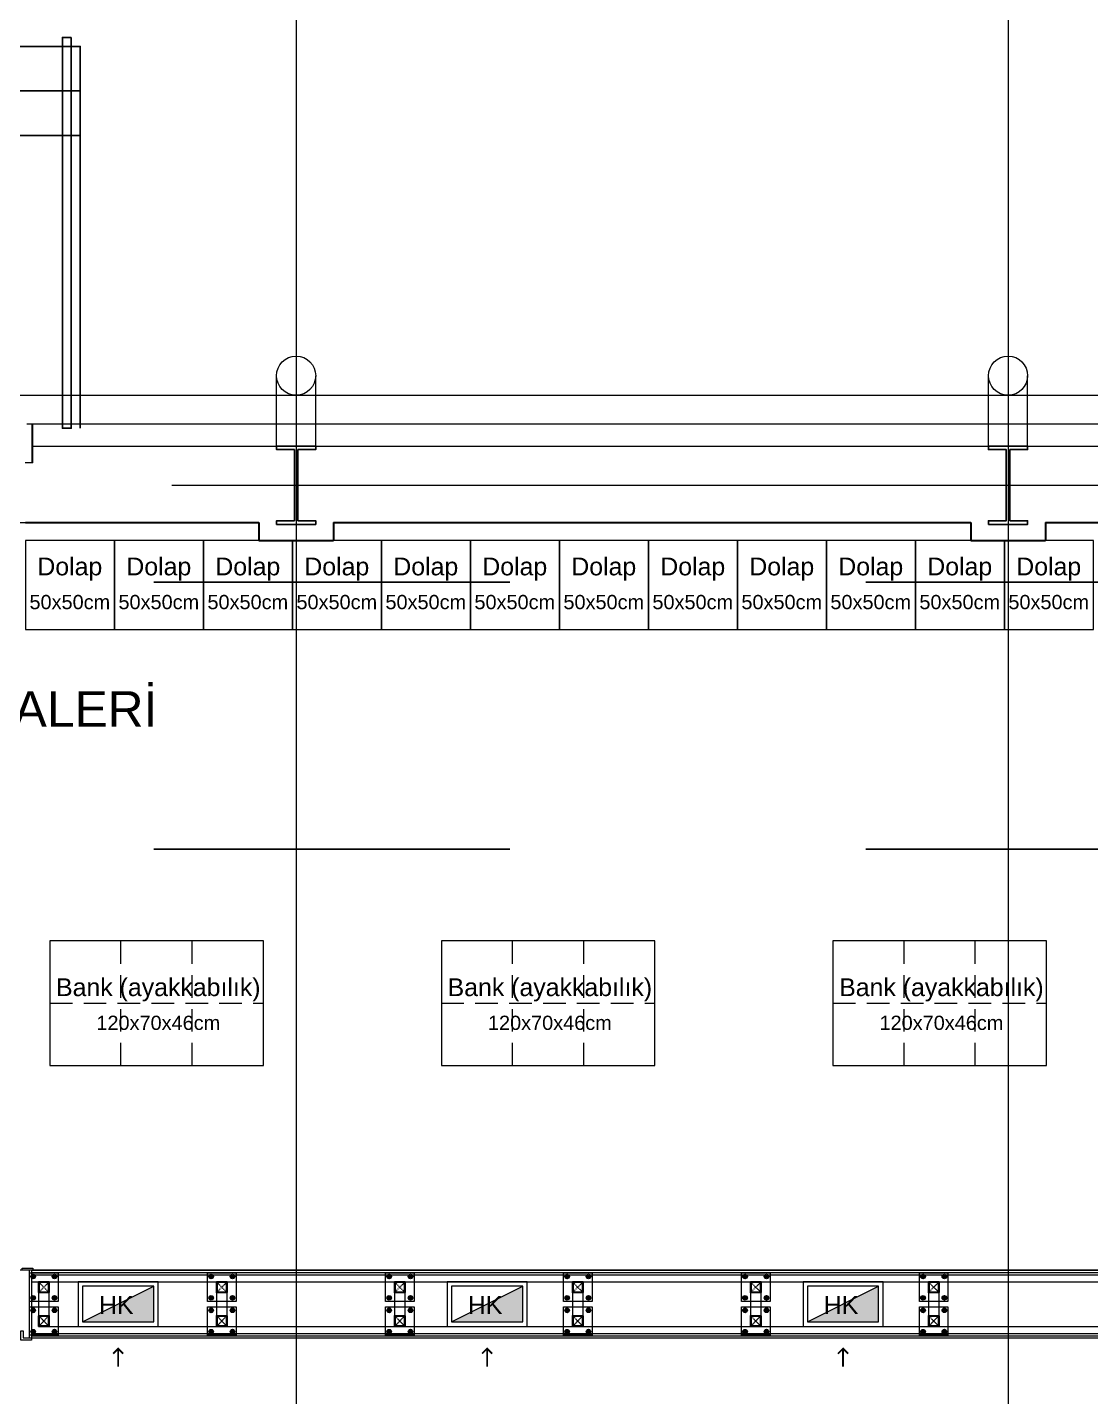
# Model space of a CAD drawing. Header units: centimetres. Extents: x 405464 to 563355, y 50011 to 66875.
# Drawn here: x 511487 to 512085, y 56607 to 57377 of the extents above; entities that cross this region are included whole.
import ezdxf
from ezdxf.enums import TextEntityAlignment as Align

# ---------------------------------------------------------------- set-up
doc = ezdxf.new("R2010")
doc.units = ezdxf.units.CM
for name, pattern in [('CHAIN', [0.3543, 0.2362, -0.0295, 0.0591, -0.0295]), ('DASHDOT', [25.4, 12.7, -6.35, 0, -6.35]), ('DASHED', [4, 2, -2]), ('DASHED2', [9.525, 6.35, -3.175]), ('M00$0$CENTER', [50.8, 31.75, -6.35, 6.35, -6.35])]:
    doc.linetypes.add(name, pattern=pattern)
doc.layers.get('0').update_dxf_attribs({"lineweight": 9})
doc.layers.add('-MH_Ad', color=1, linetype='Continuous', lineweight=9, true_color=0xff0000)
doc.layers.add('DV_alçıpanel_duvar_yeni', color=1, linetype='Continuous', lineweight=20, true_color=0xff0000)
for name, color, linetype, lineweight in [('0-KRCN-MİMARİ-220526', 8, 'Continuous', 9), ('A_Aks', 30, 'DASHDOT', 9), ('A_Arka', 8, 'Continuous', 9), ('A_celik', 1, 'Continuous', 25), ('A_Duvar-alçiplak', 3, 'Continuous', 30), ('A_Kaplama', 191, 'Continuous', 20), ('D_Profil', 155, 'Continuous', 15), ('G_0.09', 254, 'Continuous', 9), ('M00$0$A_Iskelet', 20, 'Continuous', 25), ('M00$0$D_Merkez', 51, 'M00$0$CENTER', 13), ('M00$0$D_Profil', 155, 'Continuous', 15), ('MH_Alan', 51, 'Continuous', 9), ('TF_Mobilya', 142, 'Continuous', 9)]:
    doc.layers.add(name, color=color, linetype=linetype, lineweight=lineweight)
doc.layers.add('_statik', color=2, linetype='Continuous')
doc.layers.add('mevcut çelik merdiven', color=23, linetype='Continuous')
doc.styles.add('Kalin01', font='swissk.ttf')
doc.styles.add('MP_KAPI_POZ', font='arial.ttf')
doc.styles.add('Normal', font='arial.ttf')

# ---------------------------------------------------------------- blocks, each defined once
blk = doc.blocks.new('a_aks')
at = {"layer": 'A_Aks', "color": 8, "ltscale": 200}
for p, q in [((7280, 5308.05), (7280, -831.11)), ((7680, 5308.05), (7680, -831.11)), ((2130, 4857), (12637.81, 4857))]:
    blk.add_line(p, q, dxfattribs=at)
blk = doc.blocks.new('mimari_yeni_durum')
at = {"color": 8}
for p, q in [((7128.68, 4891.5), (7131.68, 4891.5)), ((7129, 4891.5), (7132, 4891.5)), ((7131.68, 4869.5), (7131.68, 4891.5)), ((7132, 4869.5), (7132, 4891.5)), ((7131.68, 4869.5), (7127.68, 4869.5)), ((7132, 4869.5), (7128, 4869.5))]:
    blk.add_line(p, q, dxfattribs=at)
at = {"layer": 'A_Arka', "color": 8}
for p, q in [((7269, 4879), (7269, 4918.5)), ((7291, 4879), (7291, 4918.5)), ((7669, 4879), (7669, 4918.5)), ((7691, 4879), (7691, 4918.5)), ((1600, 4907.5), (12577, 4907.5))]:
    blk.add_line(p, q, dxfattribs=at)
for centre in [(7280, 4918.5), (7680, 4918.5)]:
    blk.add_circle(centre, 11, dxfattribs=at)
at = {"layer": 'A_celik', "color": 8}
for points in [[(7269, 4835), (7291, 4835), (7291, 4837), (7281, 4837), (7281, 4877), (7291, 4877), (7291, 4879), (7269, 4879), (7269, 4877), (7279, 4877), (7279, 4837), (7269, 4837), (7269, 4835)], [(7669, 4835), (7691, 4835), (7691, 4837), (7681, 4837), (7681, 4877), (7691, 4877), (7691, 4879), (7669, 4879), (7669, 4877), (7679, 4877), (7679, 4837), (7669, 4837), (7669, 4835)]]:
    blk.add_lwpolyline(points, dxfattribs=at)
at = {"layer": 'A_Duvar-alçiplak', "color": 8}
for p, q in [((7128, 4836), (7259, 4836)), ((7259, 4836), (7259, 4826)), ((7301, 4836), (7301, 4826)), ((7301, 4836), (7659, 4836)), ((7659, 4836), (7659, 4826)), ((7701, 4836), (7701, 4826)), ((7701, 4836), (8059, 4836)), ((7259, 4826), (7301, 4826)), ((7659, 4826), (7701, 4826))]:
    blk.add_line(p, q, dxfattribs=at)
at = {"layer": 'A_Kaplama', "color": 8}
for p, q in [((7132, 4891.5), (9878, 4891.5)), ((7132, 4879), (9878, 4879))]:
    blk.add_line(p, q, dxfattribs=at)
at = {"layer": 'mevcut çelik merdiven', "color": 8}
for points in [[(7153.67, 5108.46), (7153.67, 4889), (7148.67, 4889), (7148.67, 5108.46)], [(7153.67, 5108.46), (7153.67, 4889), (7148.67, 4889), (7148.67, 5108.46)], [(7008.67, 5103.46), (7158.67, 5103.46), (7158.67, 5078.46), (7008.67, 5078.46)], [(7008.67, 5103.46), (7158.67, 5103.46), (7158.67, 5078.46), (7008.67, 5078.46)], [(7008.67, 5078.46), (7158.67, 5078.46), (7158.67, 5053.46), (7008.67, 5053.46)], [(7008.67, 5078.46), (7158.67, 5078.46), (7158.67, 5053.46), (7008.67, 5053.46)]]:
    blk.add_lwpolyline(points, close=True, dxfattribs=at)
blk.add_lwpolyline([(7158.67, 4889), (7158.67, 5078.46)], dxfattribs=at)
blk.add_lwpolyline([(7158.67, 4889), (7158.67, 5078.46)], dxfattribs=at)
at = {"layer": 'A_Aks', "color": 8}
blk.add_blockref('a_aks', (0, 0), dxfattribs=at)
blk = doc.blocks.new('hazırlık_alanları_yp')
at = {"layer": 'TF_Mobilya', "color": 8, "linetype": 'DASHED2', "ltscale": 2}
for p, q in [((5551.6, 4474), (5551.6, 4544)), ((5591.6, 4474), (5591.6, 4544)), ((5771.6, 4474), (5771.6, 4544)), ((5811.6, 4474), (5811.6, 4544)), ((5991.6, 4474), (5991.6, 4544)), ((6031.6, 4474), (6031.6, 4544))]:
    blk.add_line(p, q, dxfattribs=at)
at = {"layer": 'TF_Mobilya', "color": 8}
for points in [[(5498, 4719), (5548, 4719), (5548, 4769), (5498, 4769)], [(5548, 4719), (5598, 4719), (5598, 4769), (5548, 4769)], [(5598, 4719), (5648, 4719), (5648, 4769), (5598, 4769)], [(5648, 4719), (5698, 4719), (5698, 4769), (5648, 4769)], [(5698, 4719), (5748, 4719), (5748, 4769), (5698, 4769)], [(5748, 4719), (5798, 4719), (5798, 4769), (5748, 4769)], [(5798, 4719), (5848, 4719), (5848, 4769), (5798, 4769)], [(5848, 4719), (5898, 4719), (5898, 4769), (5848, 4769)], [(5898, 4719), (5948, 4719), (5948, 4769), (5898, 4769)], [(5948, 4719), (5998, 4719), (5998, 4769), (5948, 4769)], [(5998, 4719), (6048, 4719), (6048, 4769), (5998, 4769)], [(6048, 4719), (6098, 4719), (6098, 4769), (6048, 4769)], [(5511.6, 4474), (5631.6, 4474), (5631.6, 4544), (5511.6, 4544)], [(5731.6, 4474), (5851.6, 4474), (5851.6, 4544), (5731.6, 4544)], [(5951.6, 4474), (6071.6, 4474), (6071.6, 4544), (5951.6, 4544)]]:
    blk.add_lwpolyline(points, close=True, dxfattribs=at)
at = {"layer": 'TF_Mobilya', "color": 8, "linetype": 'DASHED2', "ltscale": 2}
for points in [[(5511.6, 4509), (5631.6, 4509)], [(5731.6, 4509), (5851.6, 4509)], [(5951.6, 4509), (6071.6, 4509)]]:
    blk.add_lwpolyline(points, dxfattribs=at)
at = {"layer": 'TF_Mobilya', "color": 8, "style": 'MP_KAPI_POZ'}
for s, height, p in [('Dolap', 10, (5522.85, 4754.35)), ('Dolap', 10, (5572.85, 4754.35)), ('Dolap', 10, (5622.85, 4754.35)), ('Dolap', 10, (5672.85, 4754.35)), ('Dolap', 10, (5722.85, 4754.35)), ('Dolap', 10, (5772.85, 4754.35)), ('Dolap', 10, (5822.85, 4754.35)), ('Dolap', 10, (5872.85, 4754.35)), ('Dolap', 10, (5922.85, 4754.35)), ('Dolap', 10, (5972.85, 4754.35)), ('Dolap', 10, (6022.85, 4754.35)), ('Dolap', 10, (6072.85, 4754.35)), ('50x50cm', 8, (5522.85, 4734.35)), ('50x50cm', 8, (5572.85, 4734.35)), ('50x50cm', 8, (5622.85, 4734.35)), ('50x50cm', 8, (5672.85, 4734.35)), ('50x50cm', 8, (5722.85, 4734.35)), ('50x50cm', 8, (5772.85, 4734.35)), ('50x50cm', 8, (5822.85, 4734.35)), ('50x50cm', 8, (5872.85, 4734.35)), ('50x50cm', 8, (5922.85, 4734.35)), ('50x50cm', 8, (5972.85, 4734.35)), ('50x50cm', 8, (6022.85, 4734.35)), ('50x50cm', 8, (6072.85, 4734.35)), ('Bank (ayakkabılık)', 10, (5572.56, 4518.01)), ('Bank (ayakkabılık)', 10, (5792.56, 4518.01)), ('Bank (ayakkabılık)', 10, (6012.56, 4518.01)), ('120x70x46cm', 8, (5572.56, 4498.01)), ('120x70x46cm', 8, (5792.56, 4498.01)), ('120x70x46cm', 8, (6012.56, 4498.01))]:
    blk.add_text(s, height=height, dxfattribs=at).set_placement(p, align=Align.MIDDLE_CENTER)
blk = doc.blocks.new('A$C17b1b0ad')
at = {"layer": 'MH_Alan', "color": 8}
for points in [[(6101, 4836), (6459, 4836), (6459, 4826), (6501, 4826), (6501, 4836), (6859, 4836), (6859, 4826), (6901, 4826), (6901, 4836), (7259, 4836), (7259, 4826), (7301, 4826), (7301, 4836), (7659, 4836), (7659, 4826), (7701, 4826), (7701, 4836), (8059, 4836), (8059, 4826), (8101, 4826), (8101, 4836), (8459, 4836)], [(8656.98, 4416), (2547.5, 4416)]]:
    blk.add_lwpolyline(points, dxfattribs=at)
blk = doc.blocks.new('statik_temel_kalıp')
at = {"layer": '_statik', "color": 4, "linetype": 'DASHED', "ltscale": 100}
for p, q in [((-10930, -54.5), (-60, -54.5)), ((-10930, -204.5), (-210, -204.5))]:
    blk.add_line(p, q, dxfattribs=at)
at = {"layer": '_statik', "color": 4, "linetype": 'DASHED', "ltscale": 100, "style": 'Kalin01'}
blk.add_text('GALERİ', height=20, dxfattribs=at).set_placement((-5430.42, -135.71))
blk = doc.blocks.new('*U114')
at = {"ltscale": 40}
blk.add_lwpolyline([(0, 0), (0, 6), (6, 6), (6, 0)], close=True, dxfattribs=at)
at = {"layer": 'M00$0$D_Merkez', "ltscale": 0.015}
for points in [[(0, 0), (6, 6)], [(0, 6), (6, 0)]]:
    blk.add_lwpolyline(points, dxfattribs=at)
at = {"layer": 'M00$0$D_Profil', "ltscale": 40}
blk.add_lwpolyline([(0.4, 0.4), (0.4, 5.6), (5.6, 5.6), (5.6, 0.4)], close=True, dxfattribs=at)
blk = doc.blocks.new('duvarlar')
h = blk.add_hatch(color=8)
h.dxf.hatch_style = 1
h.paths.add_polyline_path([(7200, 4387), (7200, 4407), (7160, 4387)])
h = blk.add_hatch(color=8)
h.dxf.hatch_style = 1
h.paths.add_polyline_path([(7407.29, 4387), (7407.29, 4407), (7367.29, 4387)])
h = blk.add_hatch(color=8)
h.dxf.hatch_style = 1
h.paths.add_polyline_path([(7607.29, 4387), (7607.29, 4407), (7567.29, 4387)])
at = {"color": 8}
for points in [[(7126, 4417.2), (7132, 4417.2), (7132, 4416), (7126, 4416)], [(7130.25, 4398.5), (7130.25, 4414.5), (7146.25, 4414.5), (7146.25, 4398.5)], [(7200, 4387), (7200, 4407), (7160, 4407), (7160, 4387)], [(7230.25, 4398.5), (7230.25, 4414.5), (7246.25, 4414.5), (7246.25, 4398.5)], [(7330.25, 4398.5), (7330.25, 4414.5), (7346.25, 4414.5), (7346.25, 4398.5)], [(7407.29, 4387), (7407.29, 4407), (7367.29, 4407), (7367.29, 4387)], [(7430.25, 4398.5), (7430.25, 4414.5), (7446.25, 4414.5), (7446.25, 4398.5)], [(7530.25, 4398.5), (7530.25, 4414.5), (7546.25, 4414.5), (7546.25, 4398.5)], [(7607.29, 4387), (7607.29, 4407), (7567.29, 4407), (7567.29, 4387)], [(7630.25, 4398.5), (7630.25, 4414.5), (7646.25, 4414.5), (7646.25, 4398.5)], [(7130.25, 4379.5), (7130.25, 4395.5), (7146.25, 4395.5), (7146.25, 4379.5)], [(7230.25, 4379.5), (7230.25, 4395.5), (7246.25, 4395.5), (7246.25, 4379.5)], [(7330.25, 4379.5), (7330.25, 4395.5), (7346.25, 4395.5), (7346.25, 4379.5)], [(7430.25, 4379.5), (7430.25, 4395.5), (7446.25, 4395.5), (7446.25, 4379.5)], [(7530.25, 4379.5), (7530.25, 4395.5), (7546.25, 4395.5), (7546.25, 4379.5)], [(7630.25, 4379.5), (7630.25, 4395.5), (7646.25, 4395.5), (7646.25, 4379.5)], [(7126.6, 4378), (7131.4, 4378), (7131.4, 4376.8), (7125.4, 4376.8), (7125.4, 4382), (7126.6, 4382)]]:
    blk.add_lwpolyline(points, close=True, dxfattribs=at)
for points in [[(7160, 4387), (7200, 4407)], [(7367.29, 4387), (7407.29, 4407)], [(7567.29, 4387), (7607.29, 4407)]]:
    blk.add_lwpolyline(points, dxfattribs=at)
at = {"color": 8, "const_width": 1}
for points in [[(7177.17, 4369.17), (7180, 4372), (7182.83, 4369.17)], [(7180, 4361.94), (7180, 4372)], [(7384.45, 4369.17), (7387.29, 4372), (7390.12, 4369.17)], [(7387.29, 4361.94), (7387.29, 4372)], [(7584.45, 4369.17), (7587.29, 4372), (7590.12, 4369.17)], [(7587.29, 4361.94), (7587.29, 4372)]]:
    blk.add_lwpolyline(points, dxfattribs=at)
at = {"layer": 'D_Profil', "color": 8}
for p, q in [((7131.25, 4409.5), (8142, 4409.5)), ((7135.25, 4409.5), (7135.25, 4384.5)), ((7235.25, 4409.5), (7235.25, 4384.5)), ((7335.25, 4409.5), (7335.25, 4384.5)), ((7435.25, 4409.5), (7435.25, 4384.5)), ((7535.25, 4409.5), (7535.25, 4384.5)), ((7635.25, 4409.5), (7635.25, 4384.5)), ((7141.25, 4390.5), (7141.25, 4403.5)), ((7241.25, 4390.5), (7241.25, 4403.5)), ((7341.25, 4390.5), (7341.25, 4403.5)), ((7441.25, 4390.5), (7441.25, 4403.5)), ((7541.25, 4390.5), (7541.25, 4403.5)), ((7641.25, 4390.5), (7641.25, 4403.5)), ((7136.25, 4384.5), (8142, 4384.5))]:
    blk.add_line(p, q, dxfattribs=at)
at = {"layer": 'DV_alçıpanel_duvar_yeni', "color": 8}
for p, q in [((7130, 4416), (7130, 4378)), ((7131.25, 4416), (7131.25, 4378)), ((7131.25, 4416), (8142, 4416)), ((7131.25, 4414.75), (8142, 4414.75)), ((7131.25, 4413.5), (8142, 4413.5)), ((7130, 4378), (8142, 4378)), ((7131.25, 4380.5), (8142, 4380.5)), ((7131.25, 4379.25), (8142, 4379.25))]:
    blk.add_line(p, q, dxfattribs=at)
at = {"layer": 'G_0.09', "color": 8}
for p, q in [((7132.25, 4413.67), (7131.24, 4413.09)), ((7131.24, 4413.09), (7131.24, 4411.91)), ((7131.24, 4411.91), (7132.25, 4411.33)), ((7133.26, 4413.09), (7132.25, 4413.67)), ((7132.25, 4411.33), (7133.26, 4411.91)), ((7133.26, 4411.91), (7133.26, 4413.09)), ((7143.24, 4413.09), (7144.25, 4413.67)), ((7143.24, 4411.91), (7143.24, 4413.09)), ((7144.25, 4411.33), (7143.24, 4411.91)), ((7144.25, 4413.67), (7145.26, 4413.09)), ((7145.26, 4411.91), (7144.25, 4411.33)), ((7145.26, 4413.09), (7145.26, 4411.91)), ((7232.25, 4413.67), (7231.24, 4413.09)), ((7231.24, 4413.09), (7231.24, 4411.91)), ((7231.24, 4411.91), (7232.25, 4411.33)), ((7233.26, 4413.09), (7232.25, 4413.67)), ((7232.25, 4411.33), (7233.26, 4411.91)), ((7233.26, 4411.91), (7233.26, 4413.09)), ((7243.24, 4413.09), (7244.25, 4413.67)), ((7243.24, 4411.91), (7243.24, 4413.09)), ((7244.25, 4411.33), (7243.24, 4411.91)), ((7244.25, 4413.67), (7245.26, 4413.09)), ((7245.26, 4411.91), (7244.25, 4411.33)), ((7245.26, 4413.09), (7245.26, 4411.91)), ((7332.25, 4413.67), (7331.24, 4413.09)), ((7331.24, 4413.09), (7331.24, 4411.91)), ((7331.24, 4411.91), (7332.25, 4411.33)), ((7333.26, 4413.09), (7332.25, 4413.67)), ((7332.25, 4411.33), (7333.26, 4411.91)), ((7333.26, 4411.91), (7333.26, 4413.09)), ((7343.24, 4413.09), (7344.25, 4413.67)), ((7343.24, 4411.91), (7343.24, 4413.09)), ((7344.25, 4411.33), (7343.24, 4411.91)), ((7344.25, 4413.67), (7345.26, 4413.09)), ((7345.26, 4411.91), (7344.25, 4411.33)), ((7345.26, 4413.09), (7345.26, 4411.91)), ((7432.25, 4413.67), (7431.24, 4413.09)), ((7431.24, 4413.09), (7431.24, 4411.91)), ((7431.24, 4411.91), (7432.25, 4411.33)), ((7433.26, 4413.09), (7432.25, 4413.67)), ((7432.25, 4411.33), (7433.26, 4411.91)), ((7433.26, 4411.91), (7433.26, 4413.09)), ((7443.24, 4413.09), (7444.25, 4413.67)), ((7443.24, 4411.91), (7443.24, 4413.09)), ((7444.25, 4411.33), (7443.24, 4411.91)), ((7444.25, 4413.67), (7445.26, 4413.09)), ((7445.26, 4411.91), (7444.25, 4411.33)), ((7445.26, 4413.09), (7445.26, 4411.91)), ((7532.25, 4413.67), (7531.24, 4413.09)), ((7531.24, 4413.09), (7531.24, 4411.91)), ((7531.24, 4411.91), (7532.25, 4411.33)), ((7533.26, 4413.09), (7532.25, 4413.67)), ((7532.25, 4411.33), (7533.26, 4411.91)), ((7533.26, 4411.91), (7533.26, 4413.09)), ((7543.24, 4413.09), (7544.25, 4413.67)), ((7543.24, 4411.91), (7543.24, 4413.09)), ((7544.25, 4411.33), (7543.24, 4411.91)), ((7544.25, 4413.67), (7545.26, 4413.09)), ((7545.26, 4411.91), (7544.25, 4411.33)), ((7545.26, 4413.09), (7545.26, 4411.91)), ((7632.25, 4413.67), (7631.24, 4413.09)), ((7631.24, 4413.09), (7631.24, 4411.91)), ((7631.24, 4411.91), (7632.25, 4411.33)), ((7633.26, 4413.09), (7632.25, 4413.67)), ((7632.25, 4411.33), (7633.26, 4411.91)), ((7633.26, 4411.91), (7633.26, 4413.09)), ((7643.24, 4413.09), (7644.25, 4413.67)), ((7643.24, 4411.91), (7643.24, 4413.09)), ((7644.25, 4411.33), (7643.24, 4411.91)), ((7644.25, 4413.67), (7645.26, 4413.09)), ((7645.26, 4411.91), (7644.25, 4411.33)), ((7645.26, 4413.09), (7645.26, 4411.91)), ((7131.24, 4401.09), (7132.25, 4401.67)), ((7131.24, 4399.91), (7131.24, 4401.09)), ((7132.25, 4399.33), (7131.24, 4399.91)), ((7132.25, 4401.67), (7133.26, 4401.09)), ((7133.26, 4399.91), (7132.25, 4399.33)), ((7133.26, 4401.09), (7133.26, 4399.91)), ((7144.25, 4401.67), (7143.24, 4401.09)), ((7143.24, 4401.09), (7143.24, 4399.91)), ((7143.24, 4399.91), (7144.25, 4399.33)), ((7145.26, 4401.09), (7144.25, 4401.67)), ((7144.25, 4399.33), (7145.26, 4399.91)), ((7145.26, 4399.91), (7145.26, 4401.09)), ((7231.24, 4401.09), (7232.25, 4401.67)), ((7231.24, 4399.91), (7231.24, 4401.09)), ((7232.25, 4399.33), (7231.24, 4399.91)), ((7232.25, 4401.67), (7233.26, 4401.09)), ((7233.26, 4399.91), (7232.25, 4399.33)), ((7233.26, 4401.09), (7233.26, 4399.91)), ((7244.25, 4401.67), (7243.24, 4401.09)), ((7243.24, 4401.09), (7243.24, 4399.91)), ((7243.24, 4399.91), (7244.25, 4399.33)), ((7245.26, 4401.09), (7244.25, 4401.67)), ((7244.25, 4399.33), (7245.26, 4399.91)), ((7245.26, 4399.91), (7245.26, 4401.09)), ((7331.24, 4401.09), (7332.25, 4401.67)), ((7331.24, 4399.91), (7331.24, 4401.09)), ((7332.25, 4399.33), (7331.24, 4399.91)), ((7332.25, 4401.67), (7333.26, 4401.09)), ((7333.26, 4399.91), (7332.25, 4399.33)), ((7333.26, 4401.09), (7333.26, 4399.91)), ((7344.25, 4401.67), (7343.24, 4401.09)), ((7343.24, 4401.09), (7343.24, 4399.91)), ((7343.24, 4399.91), (7344.25, 4399.33)), ((7345.26, 4401.09), (7344.25, 4401.67)), ((7344.25, 4399.33), (7345.26, 4399.91)), ((7345.26, 4399.91), (7345.26, 4401.09)), ((7431.24, 4401.09), (7432.25, 4401.67)), ((7431.24, 4399.91), (7431.24, 4401.09)), ((7432.25, 4399.33), (7431.24, 4399.91)), ((7432.25, 4401.67), (7433.26, 4401.09)), ((7433.26, 4399.91), (7432.25, 4399.33)), ((7433.26, 4401.09), (7433.26, 4399.91)), ((7444.25, 4401.67), (7443.24, 4401.09)), ((7443.24, 4401.09), (7443.24, 4399.91)), ((7443.24, 4399.91), (7444.25, 4399.33)), ((7445.26, 4401.09), (7444.25, 4401.67)), ((7444.25, 4399.33), (7445.26, 4399.91)), ((7445.26, 4399.91), (7445.26, 4401.09)), ((7531.24, 4401.09), (7532.25, 4401.67)), ((7531.24, 4399.91), (7531.24, 4401.09)), ((7532.25, 4399.33), (7531.24, 4399.91)), ((7532.25, 4401.67), (7533.26, 4401.09)), ((7533.26, 4399.91), (7532.25, 4399.33)), ((7533.26, 4401.09), (7533.26, 4399.91)), ((7544.25, 4401.67), (7543.24, 4401.09)), ((7543.24, 4401.09), (7543.24, 4399.91)), ((7543.24, 4399.91), (7544.25, 4399.33)), ((7545.26, 4401.09), (7544.25, 4401.67)), ((7544.25, 4399.33), (7545.26, 4399.91)), ((7545.26, 4399.91), (7545.26, 4401.09)), ((7631.24, 4401.09), (7632.25, 4401.67)), ((7631.24, 4399.91), (7631.24, 4401.09)), ((7632.25, 4399.33), (7631.24, 4399.91)), ((7632.25, 4401.67), (7633.26, 4401.09)), ((7633.26, 4399.91), (7632.25, 4399.33)), ((7633.26, 4401.09), (7633.26, 4399.91)), ((7644.25, 4401.67), (7643.24, 4401.09)), ((7643.24, 4401.09), (7643.24, 4399.91)), ((7643.24, 4399.91), (7644.25, 4399.33)), ((7645.26, 4401.09), (7644.25, 4401.67)), ((7644.25, 4399.33), (7645.26, 4399.91)), ((7645.26, 4399.91), (7645.26, 4401.09)), ((7132.25, 4394.67), (7131.24, 4394.09)), ((7131.24, 4394.09), (7131.24, 4392.91)), ((7131.24, 4392.91), (7132.25, 4392.33)), ((7133.26, 4394.09), (7132.25, 4394.67)), ((7132.25, 4392.33), (7133.26, 4392.91)), ((7133.26, 4392.91), (7133.26, 4394.09)), ((7143.24, 4394.09), (7144.25, 4394.67)), ((7143.24, 4392.91), (7143.24, 4394.09)), ((7144.25, 4392.33), (7143.24, 4392.91)), ((7144.25, 4394.67), (7145.26, 4394.09)), ((7145.26, 4392.91), (7144.25, 4392.33)), ((7145.26, 4394.09), (7145.26, 4392.91)), ((7232.25, 4394.67), (7231.24, 4394.09)), ((7231.24, 4394.09), (7231.24, 4392.91)), ((7231.24, 4392.91), (7232.25, 4392.33)), ((7233.26, 4394.09), (7232.25, 4394.67)), ((7232.25, 4392.33), (7233.26, 4392.91)), ((7233.26, 4392.91), (7233.26, 4394.09)), ((7243.24, 4394.09), (7244.25, 4394.67)), ((7243.24, 4392.91), (7243.24, 4394.09)), ((7244.25, 4392.33), (7243.24, 4392.91)), ((7244.25, 4394.67), (7245.26, 4394.09)), ((7245.26, 4392.91), (7244.25, 4392.33)), ((7245.26, 4394.09), (7245.26, 4392.91)), ((7332.25, 4394.67), (7331.24, 4394.09)), ((7331.24, 4394.09), (7331.24, 4392.91)), ((7331.24, 4392.91), (7332.25, 4392.33)), ((7333.26, 4394.09), (7332.25, 4394.67)), ((7332.25, 4392.33), (7333.26, 4392.91)), ((7333.26, 4392.91), (7333.26, 4394.09)), ((7343.24, 4394.09), (7344.25, 4394.67)), ((7343.24, 4392.91), (7343.24, 4394.09)), ((7344.25, 4392.33), (7343.24, 4392.91)), ((7344.25, 4394.67), (7345.26, 4394.09)), ((7345.26, 4392.91), (7344.25, 4392.33)), ((7345.26, 4394.09), (7345.26, 4392.91)), ((7432.25, 4394.67), (7431.24, 4394.09)), ((7431.24, 4394.09), (7431.24, 4392.91)), ((7431.24, 4392.91), (7432.25, 4392.33)), ((7433.26, 4394.09), (7432.25, 4394.67)), ((7432.25, 4392.33), (7433.26, 4392.91)), ((7433.26, 4392.91), (7433.26, 4394.09)), ((7443.24, 4394.09), (7444.25, 4394.67)), ((7443.24, 4392.91), (7443.24, 4394.09)), ((7444.25, 4392.33), (7443.24, 4392.91)), ((7444.25, 4394.67), (7445.26, 4394.09)), ((7445.26, 4392.91), (7444.25, 4392.33)), ((7445.26, 4394.09), (7445.26, 4392.91)), ((7532.25, 4394.67), (7531.24, 4394.09)), ((7531.24, 4394.09), (7531.24, 4392.91)), ((7531.24, 4392.91), (7532.25, 4392.33)), ((7533.26, 4394.09), (7532.25, 4394.67)), ((7532.25, 4392.33), (7533.26, 4392.91)), ((7533.26, 4392.91), (7533.26, 4394.09)), ((7543.24, 4394.09), (7544.25, 4394.67)), ((7543.24, 4392.91), (7543.24, 4394.09)), ((7544.25, 4392.33), (7543.24, 4392.91)), ((7544.25, 4394.67), (7545.26, 4394.09)), ((7545.26, 4392.91), (7544.25, 4392.33)), ((7545.26, 4394.09), (7545.26, 4392.91)), ((7632.25, 4394.67), (7631.24, 4394.09)), ((7631.24, 4394.09), (7631.24, 4392.91)), ((7631.24, 4392.91), (7632.25, 4392.33)), ((7633.26, 4394.09), (7632.25, 4394.67)), ((7632.25, 4392.33), (7633.26, 4392.91)), ((7633.26, 4392.91), (7633.26, 4394.09)), ((7643.24, 4394.09), (7644.25, 4394.67)), ((7643.24, 4392.91), (7643.24, 4394.09)), ((7644.25, 4392.33), (7643.24, 4392.91)), ((7644.25, 4394.67), (7645.26, 4394.09)), ((7645.26, 4392.91), (7644.25, 4392.33)), ((7645.26, 4394.09), (7645.26, 4392.91)), ((7131.24, 4382.09), (7132.25, 4382.67)), ((7131.24, 4380.91), (7131.24, 4382.09)), ((7132.25, 4380.33), (7131.24, 4380.91)), ((7132.25, 4382.67), (7133.26, 4382.09)), ((7133.26, 4380.91), (7132.25, 4380.33)), ((7133.26, 4382.09), (7133.26, 4380.91)), ((7144.25, 4382.67), (7143.24, 4382.09)), ((7143.24, 4382.09), (7143.24, 4380.91)), ((7143.24, 4380.91), (7144.25, 4380.33)), ((7145.26, 4382.09), (7144.25, 4382.67)), ((7144.25, 4380.33), (7145.26, 4380.91)), ((7145.26, 4380.91), (7145.26, 4382.09)), ((7231.24, 4382.09), (7232.25, 4382.67)), ((7231.24, 4380.91), (7231.24, 4382.09)), ((7232.25, 4380.33), (7231.24, 4380.91)), ((7232.25, 4382.67), (7233.26, 4382.09)), ((7233.26, 4380.91), (7232.25, 4380.33)), ((7233.26, 4382.09), (7233.26, 4380.91)), ((7244.25, 4382.67), (7243.24, 4382.09)), ((7243.24, 4382.09), (7243.24, 4380.91)), ((7243.24, 4380.91), (7244.25, 4380.33)), ((7245.26, 4382.09), (7244.25, 4382.67)), ((7244.25, 4380.33), (7245.26, 4380.91)), ((7245.26, 4380.91), (7245.26, 4382.09)), ((7331.24, 4382.09), (7332.25, 4382.67)), ((7331.24, 4380.91), (7331.24, 4382.09)), ((7332.25, 4380.33), (7331.24, 4380.91)), ((7332.25, 4382.67), (7333.26, 4382.09)), ((7333.26, 4380.91), (7332.25, 4380.33)), ((7333.26, 4382.09), (7333.26, 4380.91)), ((7344.25, 4382.67), (7343.24, 4382.09)), ((7343.24, 4382.09), (7343.24, 4380.91)), ((7343.24, 4380.91), (7344.25, 4380.33)), ((7345.26, 4382.09), (7344.25, 4382.67)), ((7344.25, 4380.33), (7345.26, 4380.91)), ((7345.26, 4380.91), (7345.26, 4382.09)), ((7431.24, 4382.09), (7432.25, 4382.67)), ((7431.24, 4380.91), (7431.24, 4382.09)), ((7432.25, 4380.33), (7431.24, 4380.91)), ((7432.25, 4382.67), (7433.26, 4382.09)), ((7433.26, 4380.91), (7432.25, 4380.33)), ((7433.26, 4382.09), (7433.26, 4380.91)), ((7444.25, 4382.67), (7443.24, 4382.09)), ((7443.24, 4382.09), (7443.24, 4380.91)), ((7443.24, 4380.91), (7444.25, 4380.33)), ((7445.26, 4382.09), (7444.25, 4382.67)), ((7444.25, 4380.33), (7445.26, 4380.91)), ((7445.26, 4380.91), (7445.26, 4382.09)), ((7531.24, 4382.09), (7532.25, 4382.67)), ((7531.24, 4380.91), (7531.24, 4382.09)), ((7532.25, 4380.33), (7531.24, 4380.91)), ((7532.25, 4382.67), (7533.26, 4382.09)), ((7533.26, 4380.91), (7532.25, 4380.33)), ((7533.26, 4382.09), (7533.26, 4380.91)), ((7544.25, 4382.67), (7543.24, 4382.09)), ((7543.24, 4382.09), (7543.24, 4380.91)), ((7543.24, 4380.91), (7544.25, 4380.33)), ((7545.26, 4382.09), (7544.25, 4382.67)), ((7544.25, 4380.33), (7545.26, 4380.91)), ((7545.26, 4380.91), (7545.26, 4382.09)), ((7631.24, 4382.09), (7632.25, 4382.67)), ((7631.24, 4380.91), (7631.24, 4382.09)), ((7632.25, 4380.33), (7631.24, 4380.91)), ((7632.25, 4382.67), (7633.26, 4382.09)), ((7633.26, 4380.91), (7632.25, 4380.33)), ((7633.26, 4382.09), (7633.26, 4380.91)), ((7644.25, 4382.67), (7643.24, 4382.09)), ((7643.24, 4382.09), (7643.24, 4380.91)), ((7643.24, 4380.91), (7644.25, 4380.33)), ((7645.26, 4382.09), (7644.25, 4382.67)), ((7644.25, 4380.33), (7645.26, 4380.91)), ((7645.26, 4380.91), (7645.26, 4382.09))]:
    blk.add_line(p, q, dxfattribs=at)
at = {"layer": 'G_0.09', "color": 8, "linetype": 'CHAIN', "ltscale": 3}
for p, q in [((7131.24, 4412.5), (7133.26, 4412.5)), ((7132.25, 4411.33), (7132.25, 4413.67)), ((7145.26, 4412.5), (7143.24, 4412.5)), ((7144.25, 4411.33), (7144.25, 4413.67)), ((7231.24, 4412.5), (7233.26, 4412.5)), ((7232.25, 4411.33), (7232.25, 4413.67)), ((7245.26, 4412.5), (7243.24, 4412.5)), ((7244.25, 4411.33), (7244.25, 4413.67)), ((7331.24, 4412.5), (7333.26, 4412.5)), ((7332.25, 4411.33), (7332.25, 4413.67)), ((7345.26, 4412.5), (7343.24, 4412.5)), ((7344.25, 4411.33), (7344.25, 4413.67)), ((7431.24, 4412.5), (7433.26, 4412.5)), ((7432.25, 4411.33), (7432.25, 4413.67)), ((7445.26, 4412.5), (7443.24, 4412.5)), ((7444.25, 4411.33), (7444.25, 4413.67)), ((7531.24, 4412.5), (7533.26, 4412.5)), ((7532.25, 4411.33), (7532.25, 4413.67)), ((7545.26, 4412.5), (7543.24, 4412.5)), ((7544.25, 4411.33), (7544.25, 4413.67)), ((7631.24, 4412.5), (7633.26, 4412.5)), ((7632.25, 4411.33), (7632.25, 4413.67)), ((7645.26, 4412.5), (7643.24, 4412.5)), ((7644.25, 4411.33), (7644.25, 4413.67)), ((7131.24, 4400.5), (7133.26, 4400.5)), ((7132.25, 4401.67), (7132.25, 4399.33)), ((7145.26, 4400.5), (7143.24, 4400.5)), ((7144.25, 4401.67), (7144.25, 4399.33)), ((7231.24, 4400.5), (7233.26, 4400.5)), ((7232.25, 4401.67), (7232.25, 4399.33)), ((7245.26, 4400.5), (7243.24, 4400.5)), ((7244.25, 4401.67), (7244.25, 4399.33)), ((7331.24, 4400.5), (7333.26, 4400.5)), ((7332.25, 4401.67), (7332.25, 4399.33)), ((7345.26, 4400.5), (7343.24, 4400.5)), ((7344.25, 4401.67), (7344.25, 4399.33)), ((7431.24, 4400.5), (7433.26, 4400.5)), ((7432.25, 4401.67), (7432.25, 4399.33)), ((7445.26, 4400.5), (7443.24, 4400.5)), ((7444.25, 4401.67), (7444.25, 4399.33)), ((7531.24, 4400.5), (7533.26, 4400.5)), ((7532.25, 4401.67), (7532.25, 4399.33)), ((7545.26, 4400.5), (7543.24, 4400.5)), ((7544.25, 4401.67), (7544.25, 4399.33)), ((7631.24, 4400.5), (7633.26, 4400.5)), ((7632.25, 4401.67), (7632.25, 4399.33)), ((7645.26, 4400.5), (7643.24, 4400.5)), ((7644.25, 4401.67), (7644.25, 4399.33)), ((7131.24, 4393.5), (7133.26, 4393.5)), ((7132.25, 4392.33), (7132.25, 4394.67)), ((7145.26, 4393.5), (7143.24, 4393.5)), ((7144.25, 4392.33), (7144.25, 4394.67)), ((7231.24, 4393.5), (7233.26, 4393.5)), ((7232.25, 4392.33), (7232.25, 4394.67)), ((7245.26, 4393.5), (7243.24, 4393.5)), ((7244.25, 4392.33), (7244.25, 4394.67)), ((7331.24, 4393.5), (7333.26, 4393.5)), ((7332.25, 4392.33), (7332.25, 4394.67)), ((7345.26, 4393.5), (7343.24, 4393.5)), ((7344.25, 4392.33), (7344.25, 4394.67)), ((7431.24, 4393.5), (7433.26, 4393.5)), ((7432.25, 4392.33), (7432.25, 4394.67)), ((7445.26, 4393.5), (7443.24, 4393.5)), ((7444.25, 4392.33), (7444.25, 4394.67)), ((7531.24, 4393.5), (7533.26, 4393.5)), ((7532.25, 4392.33), (7532.25, 4394.67)), ((7545.26, 4393.5), (7543.24, 4393.5)), ((7544.25, 4392.33), (7544.25, 4394.67)), ((7631.24, 4393.5), (7633.26, 4393.5)), ((7632.25, 4392.33), (7632.25, 4394.67)), ((7645.26, 4393.5), (7643.24, 4393.5)), ((7644.25, 4392.33), (7644.25, 4394.67)), ((7131.24, 4381.5), (7133.26, 4381.5)), ((7132.25, 4382.67), (7132.25, 4380.33)), ((7145.26, 4381.5), (7143.24, 4381.5)), ((7144.25, 4382.67), (7144.25, 4380.33)), ((7231.24, 4381.5), (7233.26, 4381.5)), ((7232.25, 4382.67), (7232.25, 4380.33)), ((7245.26, 4381.5), (7243.24, 4381.5)), ((7244.25, 4382.67), (7244.25, 4380.33)), ((7331.24, 4381.5), (7333.26, 4381.5)), ((7332.25, 4382.67), (7332.25, 4380.33)), ((7345.26, 4381.5), (7343.24, 4381.5)), ((7344.25, 4382.67), (7344.25, 4380.33)), ((7431.24, 4381.5), (7433.26, 4381.5)), ((7432.25, 4382.67), (7432.25, 4380.33)), ((7445.26, 4381.5), (7443.24, 4381.5)), ((7444.25, 4382.67), (7444.25, 4380.33)), ((7531.24, 4381.5), (7533.26, 4381.5)), ((7532.25, 4382.67), (7532.25, 4380.33)), ((7545.26, 4381.5), (7543.24, 4381.5)), ((7544.25, 4382.67), (7544.25, 4380.33)), ((7631.24, 4381.5), (7633.26, 4381.5)), ((7632.25, 4382.67), (7632.25, 4380.33)), ((7645.26, 4381.5), (7643.24, 4381.5)), ((7644.25, 4382.67), (7644.25, 4380.33))]:
    blk.add_line(p, q, dxfattribs=at)
at = {"layer": 'G_0.09', "color": 8}
for points in [[(7202.5, 4384.5), (7202.5, 4409.5), (7157.5, 4409.5), (7157.5, 4384.5)], [(7409.79, 4384.5), (7409.79, 4409.5), (7364.79, 4409.5), (7364.79, 4384.5)], [(7609.79, 4384.5), (7609.79, 4409.5), (7564.79, 4409.5), (7564.79, 4384.5)]]:
    blk.add_lwpolyline(points, close=True, dxfattribs=at)
for centre, radius in [((7132.25, 4412.5), 1.28), ((7132.25, 4412.5), 0.917), ((7132.25, 4412.5), 0.9), ((7132.25, 4412.5), 0.693), ((7132.25, 4412.5), 0.64), ((7132.25, 4412.5), 0.539), ((7144.25, 4412.5), 1.28), ((7144.25, 4412.5), 0.917), ((7144.25, 4412.5), 0.9), ((7144.25, 4412.5), 0.693), ((7144.25, 4412.5), 0.64), ((7144.25, 4412.5), 0.539), ((7232.25, 4412.5), 1.28), ((7232.25, 4412.5), 0.917), ((7232.25, 4412.5), 0.9), ((7232.25, 4412.5), 0.693), ((7232.25, 4412.5), 0.64), ((7232.25, 4412.5), 0.539), ((7244.25, 4412.5), 1.28), ((7244.25, 4412.5), 0.917), ((7244.25, 4412.5), 0.9), ((7244.25, 4412.5), 0.693), ((7244.25, 4412.5), 0.64), ((7244.25, 4412.5), 0.539), ((7332.25, 4412.5), 1.28), ((7332.25, 4412.5), 0.917), ((7332.25, 4412.5), 0.9), ((7332.25, 4412.5), 0.693), ((7332.25, 4412.5), 0.64), ((7332.25, 4412.5), 0.539), ((7344.25, 4412.5), 1.28), ((7344.25, 4412.5), 0.917), ((7344.25, 4412.5), 0.9), ((7344.25, 4412.5), 0.693), ((7344.25, 4412.5), 0.64), ((7344.25, 4412.5), 0.539), ((7432.25, 4412.5), 1.28), ((7432.25, 4412.5), 0.917), ((7432.25, 4412.5), 0.9), ((7432.25, 4412.5), 0.693), ((7432.25, 4412.5), 0.64), ((7432.25, 4412.5), 0.539), ((7444.25, 4412.5), 1.28), ((7444.25, 4412.5), 0.917), ((7444.25, 4412.5), 0.9), ((7444.25, 4412.5), 0.693), ((7444.25, 4412.5), 0.64), ((7444.25, 4412.5), 0.539), ((7532.25, 4412.5), 1.28), ((7532.25, 4412.5), 0.917), ((7532.25, 4412.5), 0.9), ((7532.25, 4412.5), 0.693), ((7532.25, 4412.5), 0.64), ((7532.25, 4412.5), 0.539), ((7544.25, 4412.5), 1.28), ((7544.25, 4412.5), 0.917), ((7544.25, 4412.5), 0.9), ((7544.25, 4412.5), 0.693), ((7544.25, 4412.5), 0.64), ((7544.25, 4412.5), 0.539), ((7632.25, 4412.5), 1.28), ((7632.25, 4412.5), 0.917), ((7632.25, 4412.5), 0.9), ((7632.25, 4412.5), 0.693), ((7632.25, 4412.5), 0.64), ((7632.25, 4412.5), 0.539), ((7644.25, 4412.5), 1.28), ((7644.25, 4412.5), 0.917), ((7644.25, 4412.5), 0.9), ((7644.25, 4412.5), 0.693), ((7644.25, 4412.5), 0.64), ((7644.25, 4412.5), 0.539), ((7132.25, 4400.5), 1.28), ((7132.25, 4400.5), 0.917), ((7132.25, 4400.5), 0.9), ((7132.25, 4400.5), 0.693), ((7132.25, 4400.5), 0.64), ((7132.25, 4400.5), 0.539), ((7144.25, 4400.5), 1.28), ((7144.25, 4400.5), 0.917), ((7144.25, 4400.5), 0.9), ((7144.25, 4400.5), 0.693), ((7144.25, 4400.5), 0.64), ((7144.25, 4400.5), 0.539), ((7232.25, 4400.5), 1.28), ((7232.25, 4400.5), 0.917), ((7232.25, 4400.5), 0.9), ((7232.25, 4400.5), 0.693), ((7232.25, 4400.5), 0.64), ((7232.25, 4400.5), 0.539), ((7244.25, 4400.5), 1.28), ((7244.25, 4400.5), 0.917), ((7244.25, 4400.5), 0.9), ((7244.25, 4400.5), 0.693), ((7244.25, 4400.5), 0.64), ((7244.25, 4400.5), 0.539), ((7332.25, 4400.5), 1.28), ((7332.25, 4400.5), 0.917), ((7332.25, 4400.5), 0.9), ((7332.25, 4400.5), 0.693), ((7332.25, 4400.5), 0.64), ((7332.25, 4400.5), 0.539), ((7344.25, 4400.5), 1.28), ((7344.25, 4400.5), 0.917), ((7344.25, 4400.5), 0.9), ((7344.25, 4400.5), 0.693), ((7344.25, 4400.5), 0.64), ((7344.25, 4400.5), 0.539), ((7432.25, 4400.5), 1.28), ((7432.25, 4400.5), 0.917), ((7432.25, 4400.5), 0.9), ((7432.25, 4400.5), 0.693), ((7432.25, 4400.5), 0.64), ((7432.25, 4400.5), 0.539), ((7444.25, 4400.5), 1.28), ((7444.25, 4400.5), 0.917), ((7444.25, 4400.5), 0.9), ((7444.25, 4400.5), 0.693), ((7444.25, 4400.5), 0.64), ((7444.25, 4400.5), 0.539), ((7532.25, 4400.5), 1.28), ((7532.25, 4400.5), 0.917), ((7532.25, 4400.5), 0.9), ((7532.25, 4400.5), 0.693), ((7532.25, 4400.5), 0.64), ((7532.25, 4400.5), 0.539), ((7544.25, 4400.5), 1.28), ((7544.25, 4400.5), 0.917), ((7544.25, 4400.5), 0.9), ((7544.25, 4400.5), 0.693), ((7544.25, 4400.5), 0.64), ((7544.25, 4400.5), 0.539), ((7632.25, 4400.5), 1.28), ((7632.25, 4400.5), 0.917), ((7632.25, 4400.5), 0.9), ((7632.25, 4400.5), 0.693), ((7632.25, 4400.5), 0.64), ((7632.25, 4400.5), 0.539), ((7644.25, 4400.5), 1.28), ((7644.25, 4400.5), 0.917), ((7644.25, 4400.5), 0.9), ((7644.25, 4400.5), 0.693), ((7644.25, 4400.5), 0.64), ((7644.25, 4400.5), 0.539), ((7132.25, 4393.5), 1.28), ((7132.25, 4393.5), 0.917), ((7132.25, 4393.5), 0.9), ((7132.25, 4393.5), 0.693), ((7132.25, 4393.5), 0.64), ((7132.25, 4393.5), 0.539), ((7144.25, 4393.5), 1.28), ((7144.25, 4393.5), 0.917), ((7144.25, 4393.5), 0.9), ((7144.25, 4393.5), 0.693), ((7144.25, 4393.5), 0.64), ((7144.25, 4393.5), 0.539), ((7232.25, 4393.5), 1.28), ((7232.25, 4393.5), 0.917), ((7232.25, 4393.5), 0.9), ((7232.25, 4393.5), 0.693), ((7232.25, 4393.5), 0.64), ((7232.25, 4393.5), 0.539), ((7244.25, 4393.5), 1.28), ((7244.25, 4393.5), 0.917), ((7244.25, 4393.5), 0.9), ((7244.25, 4393.5), 0.693), ((7244.25, 4393.5), 0.64), ((7244.25, 4393.5), 0.539), ((7332.25, 4393.5), 1.28), ((7332.25, 4393.5), 0.917), ((7332.25, 4393.5), 0.9), ((7332.25, 4393.5), 0.693), ((7332.25, 4393.5), 0.64), ((7332.25, 4393.5), 0.539), ((7344.25, 4393.5), 1.28), ((7344.25, 4393.5), 0.917), ((7344.25, 4393.5), 0.9), ((7344.25, 4393.5), 0.693), ((7344.25, 4393.5), 0.64), ((7344.25, 4393.5), 0.539), ((7432.25, 4393.5), 1.28), ((7432.25, 4393.5), 0.917), ((7432.25, 4393.5), 0.9), ((7432.25, 4393.5), 0.693), ((7432.25, 4393.5), 0.64), ((7432.25, 4393.5), 0.539), ((7444.25, 4393.5), 1.28), ((7444.25, 4393.5), 0.917), ((7444.25, 4393.5), 0.9), ((7444.25, 4393.5), 0.693), ((7444.25, 4393.5), 0.64), ((7444.25, 4393.5), 0.539), ((7532.25, 4393.5), 1.28), ((7532.25, 4393.5), 0.917), ((7532.25, 4393.5), 0.9), ((7532.25, 4393.5), 0.693), ((7532.25, 4393.5), 0.64), ((7532.25, 4393.5), 0.539), ((7544.25, 4393.5), 1.28), ((7544.25, 4393.5), 0.917), ((7544.25, 4393.5), 0.9), ((7544.25, 4393.5), 0.693), ((7544.25, 4393.5), 0.64), ((7544.25, 4393.5), 0.539), ((7632.25, 4393.5), 1.28), ((7632.25, 4393.5), 0.917), ((7632.25, 4393.5), 0.9), ((7632.25, 4393.5), 0.693), ((7632.25, 4393.5), 0.64), ((7632.25, 4393.5), 0.539), ((7644.25, 4393.5), 1.28), ((7644.25, 4393.5), 0.917), ((7644.25, 4393.5), 0.9), ((7644.25, 4393.5), 0.693), ((7644.25, 4393.5), 0.64), ((7644.25, 4393.5), 0.539), ((7132.25, 4381.5), 1.28), ((7132.25, 4381.5), 0.917), ((7132.25, 4381.5), 0.9), ((7132.25, 4381.5), 0.693), ((7132.25, 4381.5), 0.64), ((7132.25, 4381.5), 0.539), ((7144.25, 4381.5), 1.28), ((7144.25, 4381.5), 0.917), ((7144.25, 4381.5), 0.9), ((7144.25, 4381.5), 0.693), ((7144.25, 4381.5), 0.64), ((7144.25, 4381.5), 0.539), ((7232.25, 4381.5), 1.28), ((7232.25, 4381.5), 0.917), ((7232.25, 4381.5), 0.9), ((7232.25, 4381.5), 0.693), ((7232.25, 4381.5), 0.64), ((7232.25, 4381.5), 0.539), ((7244.25, 4381.5), 1.28), ((7244.25, 4381.5), 0.917), ((7244.25, 4381.5), 0.9), ((7244.25, 4381.5), 0.693), ((7244.25, 4381.5), 0.64), ((7244.25, 4381.5), 0.539), ((7332.25, 4381.5), 1.28), ((7332.25, 4381.5), 0.917), ((7332.25, 4381.5), 0.9), ((7332.25, 4381.5), 0.693), ((7332.25, 4381.5), 0.64), ((7332.25, 4381.5), 0.539), ((7344.25, 4381.5), 1.28), ((7344.25, 4381.5), 0.917), ((7344.25, 4381.5), 0.9), ((7344.25, 4381.5), 0.693), ((7344.25, 4381.5), 0.64), ((7344.25, 4381.5), 0.539), ((7432.25, 4381.5), 1.28), ((7432.25, 4381.5), 0.917), ((7432.25, 4381.5), 0.9), ((7432.25, 4381.5), 0.693), ((7432.25, 4381.5), 0.64), ((7432.25, 4381.5), 0.539), ((7444.25, 4381.5), 1.28), ((7444.25, 4381.5), 0.917), ((7444.25, 4381.5), 0.9), ((7444.25, 4381.5), 0.693), ((7444.25, 4381.5), 0.64), ((7444.25, 4381.5), 0.539), ((7532.25, 4381.5), 1.28), ((7532.25, 4381.5), 0.917), ((7532.25, 4381.5), 0.9), ((7532.25, 4381.5), 0.693), ((7532.25, 4381.5), 0.64), ((7532.25, 4381.5), 0.539), ((7544.25, 4381.5), 1.28), ((7544.25, 4381.5), 0.917), ((7544.25, 4381.5), 0.9), ((7544.25, 4381.5), 0.693), ((7544.25, 4381.5), 0.64), ((7544.25, 4381.5), 0.539), ((7632.25, 4381.5), 1.28), ((7632.25, 4381.5), 0.917), ((7632.25, 4381.5), 0.9), ((7632.25, 4381.5), 0.693), ((7632.25, 4381.5), 0.64), ((7632.25, 4381.5), 0.539), ((7644.25, 4381.5), 1.28), ((7644.25, 4381.5), 0.917), ((7644.25, 4381.5), 0.9), ((7644.25, 4381.5), 0.693), ((7644.25, 4381.5), 0.64), ((7644.25, 4381.5), 0.539)]:
    blk.add_circle(centre, radius, dxfattribs=at)
at = {"layer": 'G_0.09', "color": 8, "linetype": 'Continuous'}
for centre, start, end in [((7132.25, 4412.5), 18, 198), ((7132.25, 4412.5), 18, 198), ((7132.25, 4412.5), 198, 18), ((7132.25, 4412.5), 198, 18), ((7144.25, 4412.5), 162, 342), ((7144.25, 4412.5), 162, 342), ((7144.25, 4412.5), 342, 162), ((7144.25, 4412.5), 342, 162), ((7232.25, 4412.5), 18, 198), ((7232.25, 4412.5), 18, 198), ((7232.25, 4412.5), 198, 18), ((7232.25, 4412.5), 198, 18), ((7244.25, 4412.5), 162, 342), ((7244.25, 4412.5), 162, 342), ((7244.25, 4412.5), 342, 162), ((7244.25, 4412.5), 342, 162), ((7332.25, 4412.5), 18, 198), ((7332.25, 4412.5), 18, 198), ((7332.25, 4412.5), 198, 18), ((7332.25, 4412.5), 198, 18), ((7344.25, 4412.5), 162, 342), ((7344.25, 4412.5), 162, 342), ((7344.25, 4412.5), 342, 162), ((7344.25, 4412.5), 342, 162), ((7432.25, 4412.5), 18, 198), ((7432.25, 4412.5), 18, 198), ((7432.25, 4412.5), 198, 18), ((7432.25, 4412.5), 198, 18), ((7444.25, 4412.5), 162, 342), ((7444.25, 4412.5), 162, 342), ((7444.25, 4412.5), 342, 162), ((7444.25, 4412.5), 342, 162), ((7532.25, 4412.5), 18, 198), ((7532.25, 4412.5), 18, 198), ((7532.25, 4412.5), 198, 18), ((7532.25, 4412.5), 198, 18), ((7544.25, 4412.5), 162, 342), ((7544.25, 4412.5), 162, 342), ((7544.25, 4412.5), 342, 162), ((7544.25, 4412.5), 342, 162), ((7632.25, 4412.5), 18, 198), ((7632.25, 4412.5), 18, 198), ((7632.25, 4412.5), 198, 18), ((7632.25, 4412.5), 198, 18), ((7644.25, 4412.5), 162, 342), ((7644.25, 4412.5), 162, 342), ((7644.25, 4412.5), 342, 162), ((7644.25, 4412.5), 342, 162), ((7132.25, 4400.5), 162, 342), ((7132.25, 4400.5), 162, 342), ((7132.25, 4400.5), 342, 162), ((7132.25, 4400.5), 342, 162), ((7144.25, 4400.5), 18, 198), ((7144.25, 4400.5), 18, 198), ((7144.25, 4400.5), 198, 18), ((7144.25, 4400.5), 198, 18), ((7232.25, 4400.5), 162, 342), ((7232.25, 4400.5), 162, 342), ((7232.25, 4400.5), 342, 162), ((7232.25, 4400.5), 342, 162), ((7244.25, 4400.5), 18, 198), ((7244.25, 4400.5), 18, 198), ((7244.25, 4400.5), 198, 18), ((7244.25, 4400.5), 198, 18), ((7332.25, 4400.5), 162, 342), ((7332.25, 4400.5), 162, 342), ((7332.25, 4400.5), 342, 162), ((7332.25, 4400.5), 342, 162), ((7344.25, 4400.5), 18, 198), ((7344.25, 4400.5), 18, 198), ((7344.25, 4400.5), 198, 18), ((7344.25, 4400.5), 198, 18), ((7432.25, 4400.5), 162, 342), ((7432.25, 4400.5), 162, 342), ((7432.25, 4400.5), 342, 162), ((7432.25, 4400.5), 342, 162), ((7444.25, 4400.5), 18, 198), ((7444.25, 4400.5), 18, 198), ((7444.25, 4400.5), 198, 18), ((7444.25, 4400.5), 198, 18), ((7532.25, 4400.5), 162, 342), ((7532.25, 4400.5), 162, 342), ((7532.25, 4400.5), 342, 162), ((7532.25, 4400.5), 342, 162), ((7544.25, 4400.5), 18, 198), ((7544.25, 4400.5), 18, 198), ((7544.25, 4400.5), 198, 18), ((7544.25, 4400.5), 198, 18), ((7632.25, 4400.5), 162, 342), ((7632.25, 4400.5), 162, 342), ((7632.25, 4400.5), 342, 162), ((7632.25, 4400.5), 342, 162), ((7644.25, 4400.5), 18, 198), ((7644.25, 4400.5), 18, 198), ((7644.25, 4400.5), 198, 18), ((7644.25, 4400.5), 198, 18), ((7132.25, 4393.5), 18, 198), ((7132.25, 4393.5), 18, 198), ((7132.25, 4393.5), 198, 18), ((7132.25, 4393.5), 198, 18), ((7144.25, 4393.5), 162, 342), ((7144.25, 4393.5), 162, 342), ((7144.25, 4393.5), 342, 162), ((7144.25, 4393.5), 342, 162), ((7232.25, 4393.5), 18, 198), ((7232.25, 4393.5), 18, 198), ((7232.25, 4393.5), 198, 18), ((7232.25, 4393.5), 198, 18), ((7244.25, 4393.5), 162, 342), ((7244.25, 4393.5), 162, 342), ((7244.25, 4393.5), 342, 162), ((7244.25, 4393.5), 342, 162), ((7332.25, 4393.5), 18, 198), ((7332.25, 4393.5), 18, 198), ((7332.25, 4393.5), 198, 18), ((7332.25, 4393.5), 198, 18), ((7344.25, 4393.5), 162, 342), ((7344.25, 4393.5), 162, 342), ((7344.25, 4393.5), 342, 162), ((7344.25, 4393.5), 342, 162), ((7432.25, 4393.5), 18, 198), ((7432.25, 4393.5), 18, 198), ((7432.25, 4393.5), 198, 18), ((7432.25, 4393.5), 198, 18), ((7444.25, 4393.5), 162, 342), ((7444.25, 4393.5), 162, 342), ((7444.25, 4393.5), 342, 162), ((7444.25, 4393.5), 342, 162), ((7532.25, 4393.5), 18, 198), ((7532.25, 4393.5), 18, 198), ((7532.25, 4393.5), 198, 18), ((7532.25, 4393.5), 198, 18), ((7544.25, 4393.5), 162, 342), ((7544.25, 4393.5), 162, 342), ((7544.25, 4393.5), 342, 162), ((7544.25, 4393.5), 342, 162), ((7632.25, 4393.5), 18, 198), ((7632.25, 4393.5), 18, 198), ((7632.25, 4393.5), 198, 18), ((7632.25, 4393.5), 198, 18), ((7644.25, 4393.5), 162, 342), ((7644.25, 4393.5), 162, 342), ((7644.25, 4393.5), 342, 162), ((7644.25, 4393.5), 342, 162), ((7132.25, 4381.5), 162, 342), ((7132.25, 4381.5), 162, 342), ((7132.25, 4381.5), 342, 162), ((7132.25, 4381.5), 342, 162), ((7144.25, 4381.5), 18, 198), ((7144.25, 4381.5), 18, 198), ((7144.25, 4381.5), 198, 18), ((7144.25, 4381.5), 198, 18), ((7232.25, 4381.5), 162, 342), ((7232.25, 4381.5), 162, 342), ((7232.25, 4381.5), 342, 162), ((7232.25, 4381.5), 342, 162), ((7244.25, 4381.5), 18, 198), ((7244.25, 4381.5), 18, 198), ((7244.25, 4381.5), 198, 18), ((7244.25, 4381.5), 198, 18), ((7332.25, 4381.5), 162, 342), ((7332.25, 4381.5), 162, 342), ((7332.25, 4381.5), 342, 162), ((7332.25, 4381.5), 342, 162), ((7344.25, 4381.5), 18, 198), ((7344.25, 4381.5), 18, 198), ((7344.25, 4381.5), 198, 18), ((7344.25, 4381.5), 198, 18), ((7432.25, 4381.5), 162, 342), ((7432.25, 4381.5), 162, 342), ((7432.25, 4381.5), 342, 162), ((7432.25, 4381.5), 342, 162), ((7444.25, 4381.5), 18, 198), ((7444.25, 4381.5), 18, 198), ((7444.25, 4381.5), 198, 18), ((7444.25, 4381.5), 198, 18), ((7532.25, 4381.5), 162, 342), ((7532.25, 4381.5), 162, 342), ((7532.25, 4381.5), 342, 162), ((7532.25, 4381.5), 342, 162), ((7544.25, 4381.5), 18, 198), ((7544.25, 4381.5), 18, 198), ((7544.25, 4381.5), 198, 18), ((7544.25, 4381.5), 198, 18), ((7632.25, 4381.5), 162, 342), ((7632.25, 4381.5), 162, 342), ((7632.25, 4381.5), 342, 162), ((7632.25, 4381.5), 342, 162), ((7644.25, 4381.5), 18, 198), ((7644.25, 4381.5), 18, 198), ((7644.25, 4381.5), 198, 18), ((7644.25, 4381.5), 198, 18)]:
    blk.add_arc(centre, 0.72, start, end, dxfattribs=at)
at = {"layer": 'G_0.09', "color": 8}
for centre, start, end in [((7132.25, 4412.5), 260, 170), ((7144.25, 4412.5), 10, 280), ((7232.25, 4412.5), 260, 170), ((7244.25, 4412.5), 10, 280), ((7332.25, 4412.5), 260, 170), ((7344.25, 4412.5), 10, 280), ((7432.25, 4412.5), 260, 170), ((7444.25, 4412.5), 10, 280), ((7532.25, 4412.5), 260, 170), ((7544.25, 4412.5), 10, 280), ((7632.25, 4412.5), 260, 170), ((7644.25, 4412.5), 10, 280), ((7132.25, 4400.5), 190, 100), ((7144.25, 4400.5), 80, 350), ((7232.25, 4400.5), 190, 100), ((7244.25, 4400.5), 80, 350), ((7332.25, 4400.5), 190, 100), ((7344.25, 4400.5), 80, 350), ((7432.25, 4400.5), 190, 100), ((7444.25, 4400.5), 80, 350), ((7532.25, 4400.5), 190, 100), ((7544.25, 4400.5), 80, 350), ((7632.25, 4400.5), 190, 100), ((7644.25, 4400.5), 80, 350), ((7132.25, 4393.5), 260, 170), ((7144.25, 4393.5), 10, 280), ((7232.25, 4393.5), 260, 170), ((7244.25, 4393.5), 10, 280), ((7332.25, 4393.5), 260, 170), ((7344.25, 4393.5), 10, 280), ((7432.25, 4393.5), 260, 170), ((7444.25, 4393.5), 10, 280), ((7532.25, 4393.5), 260, 170), ((7544.25, 4393.5), 10, 280), ((7632.25, 4393.5), 260, 170), ((7644.25, 4393.5), 10, 280), ((7132.25, 4381.5), 190, 100), ((7144.25, 4381.5), 80, 350), ((7232.25, 4381.5), 190, 100), ((7244.25, 4381.5), 80, 350), ((7332.25, 4381.5), 190, 100), ((7344.25, 4381.5), 80, 350), ((7432.25, 4381.5), 190, 100), ((7444.25, 4381.5), 80, 350), ((7532.25, 4381.5), 190, 100), ((7544.25, 4381.5), 80, 350), ((7632.25, 4381.5), 190, 100), ((7644.25, 4381.5), 80, 350)]:
    blk.add_arc(centre, 0.64, start, end, dxfattribs=at)
at = {"layer": 'M00$0$A_Iskelet', "color": 8, "xscale": -1}
for p in [(7141.25, 4403.5), (7241.25, 4403.5), (7341.25, 4403.5), (7441.25, 4403.5), (7541.25, 4403.5), (7641.25, 4403.5), (7141.25, 4384.5), (7241.25, 4384.5), (7341.25, 4384.5), (7441.25, 4384.5), (7541.25, 4384.5), (7641.25, 4384.5)]:
    blk.add_blockref('*U114', p, dxfattribs=at)
at = {"color": 8, "style": 'Normal'}
for p in [(7169.19, 4391.54), (7376.47, 4391.54), (7576.47, 4391.54)]:
    blk.add_text('HK', height=10, dxfattribs=at).set_placement(p)
blk = doc.blocks.new('A$C9e52caec')
at = {"layer": '-MH_Ad', "color": 8}
blk.add_blockref('A$C17b1b0ad', (0, 0), dxfattribs=at)
at = {"color": 8}
for name, p in [('mimari_yeni_durum', (0, 0)), ('hazırlık_alanları_yp', (1630, 57))]:
    blk.add_blockref(name, p, dxfattribs=at)
at = {"layer": '_statik'}
blk.add_blockref('statik_temel_kalıp', (12530, 4857), dxfattribs=at)
blk.add_blockref('duvarlar', (0, 0))

msp = doc.modelspace()

# ---------------------------------------------------------------- block references
at = {"layer": '0-KRCN-MİMARİ-220526', "rotation": 359.999999999997}
msp.add_blockref('A$C9e52caec', (504358.27, 52262.37, 74), dxfattribs=at)

doc.saveas('drawing.dxf')
